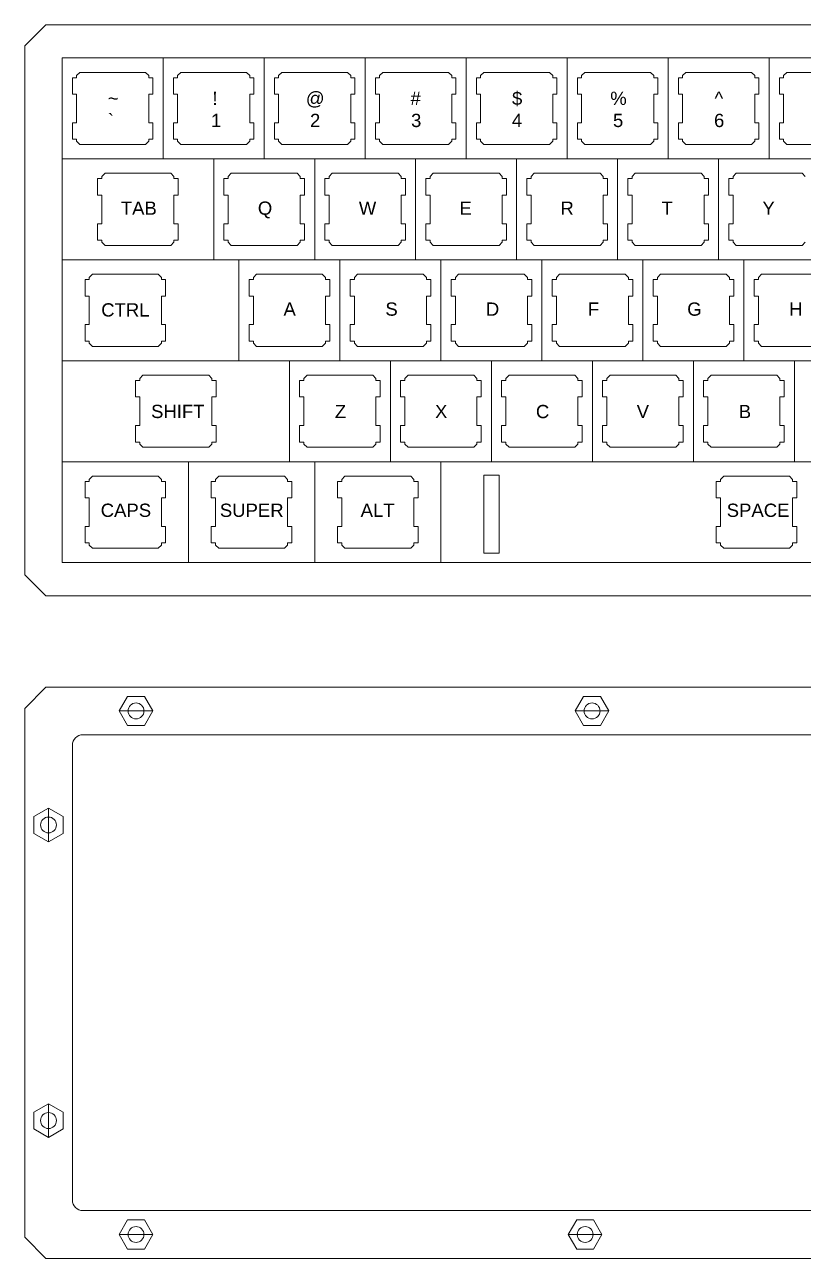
# Model space of a CAD drawing. Header units: millimetres. Extents: x -153 to 534, y -19 to 464.
# Drawn here: x 3.5 to 150.4, y 230.8 to 463.6 of the extents above; entities that cross this region are included whole.
import ezdxf

# ---------------------------------------------------------------- set-up
doc = ezdxf.new("R2010")
doc.units = ezdxf.units.MM
doc.header["$MEASUREMENT"] = 0
doc.layers.add('Keys', color=7, linetype='Continuous', lineweight=0, true_color=0x8a0002)
doc.layers.add('working path', color=250, linetype='Continuous')
doc.styles.get("Standard").update_dxf_attribs({"font": 'arial.ttf'})

msp = doc.modelspace()

# ---------------------------------------------------------------- linework, layer by layer
at = {"layer": 'Keys', "lineweight": 0}
for p, q in [((10.62, 457.28), (10.62, 362.03)), ((10.62, 457.28), (296.37, 457.28)), ((10.62, 457.28), (10.62, 438.23)), ((29.67, 457.28), (29.67, 438.23)), ((48.72, 457.28), (48.72, 438.23)), ((67.77, 457.28), (67.77, 438.23)), ((86.82, 457.28), (86.82, 438.23)), ((105.87, 457.28), (105.87, 438.23)), ((124.92, 457.28), (124.92, 438.23)), ((143.97, 457.28), (143.97, 438.23)), ((10.62, 438.23), (296.37, 438.23)), ((39.19, 438.23), (39.19, 419.18)), ((58.24, 438.23), (58.24, 419.18)), ((77.29, 438.23), (77.29, 419.18)), ((96.34, 438.23), (96.34, 419.18)), ((115.39, 438.23), (115.39, 419.18)), ((134.44, 438.23), (134.44, 419.18)), ((10.62, 419.18), (296.37, 419.18)), ((43.95, 419.18), (43.95, 400.13)), ((63, 419.18), (63, 400.13)), ((82.05, 419.18), (82.05, 400.13)), ((101.1, 419.18), (101.1, 400.13)), ((120.15, 419.18), (120.15, 400.13)), ((139.2, 419.18), (139.2, 400.13)), ((10.62, 400.13), (296.37, 400.13)), ((53.48, 400.13), (53.48, 381.08)), ((72.53, 400.13), (72.53, 381.08)), ((91.58, 400.13), (91.58, 381.08)), ((110.63, 400.13), (110.63, 381.08)), ((129.68, 400.13), (129.68, 381.08)), ((148.73, 400.13), (148.73, 381.08)), ((10.62, 381.08), (296.37, 381.08)), ((34.43, 381.08), (34.43, 362.03)), ((58.24, 381.08), (58.24, 362.03)), ((82.05, 381.08), (82.05, 362.03)), ((10.62, 362.03), (296.37, 362.03))]:
    msp.add_line(p, q, dxfattribs=at)
at = {"layer": 'working path', "color": 7, "lineweight": 0}
for p, q in [((3.54, 459.55), (7.54, 463.55)), ((7.54, 463.55), (380.4, 463.55)), ((3.54, 459.55), (3.54, 359.75)), ((13.34, 453.95), (13.94, 454.55)), ((13.94, 454.55), (26.34, 454.55)), ((26.94, 453.95), (26.34, 454.55)), ((32.39, 453.95), (32.99, 454.55)), ((32.99, 454.55), (45.39, 454.55)), ((45.99, 453.95), (45.39, 454.55)), ((51.44, 453.95), (52.04, 454.55)), ((52.04, 454.55), (64.44, 454.55)), ((65.04, 453.95), (64.44, 454.55)), ((70.49, 453.95), (71.09, 454.55)), ((71.09, 454.55), (83.49, 454.55)), ((84.09, 453.95), (83.49, 454.55)), ((89.54, 453.95), (90.14, 454.55)), ((90.14, 454.55), (102.54, 454.55)), ((103.14, 453.95), (102.54, 454.55)), ((108.59, 453.95), (109.19, 454.55)), ((109.19, 454.55), (121.59, 454.55)), ((122.19, 453.95), (121.59, 454.55)), ((127.64, 453.95), (128.24, 454.55)), ((128.24, 454.55), (140.64, 454.55)), ((141.24, 453.95), (140.64, 454.55)), ((146.69, 453.95), (147.29, 454.55)), ((147.29, 454.55), (159.69, 454.55)), ((12.54, 453.55), (12.54, 450.45)), ((12.54, 453.55), (13.34, 453.55)), ((13.34, 453.55), (13.34, 453.95)), ((26.94, 453.55), (26.94, 453.95)), ((27.74, 453.55), (26.94, 453.55)), ((27.74, 453.55), (27.74, 450.45)), ((31.59, 453.55), (31.59, 450.45)), ((31.59, 453.55), (32.39, 453.55)), ((32.39, 453.55), (32.39, 453.95)), ((45.99, 453.55), (45.99, 453.95)), ((46.79, 453.55), (45.99, 453.55)), ((46.79, 453.55), (46.79, 450.45)), ((50.64, 453.55), (50.64, 450.45)), ((50.64, 453.55), (51.44, 453.55)), ((51.44, 453.55), (51.44, 453.95)), ((65.04, 453.55), (65.04, 453.95)), ((65.84, 453.55), (65.04, 453.55)), ((65.84, 453.55), (65.84, 450.45)), ((69.69, 453.55), (69.69, 450.45)), ((69.69, 453.55), (70.49, 453.55)), ((70.49, 453.55), (70.49, 453.95)), ((84.09, 453.55), (84.09, 453.95)), ((84.89, 453.55), (84.09, 453.55)), ((84.89, 453.55), (84.89, 450.45)), ((88.74, 453.55), (88.74, 450.45)), ((88.74, 453.55), (89.54, 453.55)), ((89.54, 453.55), (89.54, 453.95)), ((103.14, 453.55), (103.14, 453.95)), ((103.94, 453.55), (103.14, 453.55)), ((103.94, 453.55), (103.94, 450.45)), ((107.79, 453.55), (107.79, 450.45)), ((107.79, 453.55), (108.59, 453.55)), ((108.59, 453.55), (108.59, 453.95)), ((122.19, 453.55), (122.19, 453.95)), ((122.99, 453.55), (122.19, 453.55)), ((122.99, 453.55), (122.99, 450.45)), ((126.84, 453.55), (126.84, 450.45)), ((126.84, 453.55), (127.64, 453.55)), ((127.64, 453.55), (127.64, 453.95)), ((141.24, 453.55), (141.24, 453.95)), ((142.04, 453.55), (141.24, 453.55)), ((142.04, 453.55), (142.04, 450.45)), ((145.89, 453.55), (145.89, 450.45)), ((145.89, 453.55), (146.69, 453.55)), ((146.69, 453.55), (146.69, 453.95)), ((13.34, 450.45), (12.54, 450.45)), ((13.34, 450.45), (13.34, 445.05)), ((26.94, 450.45), (26.94, 445.05)), ((26.94, 450.45), (27.74, 450.45)), ((32.39, 450.45), (31.59, 450.45)), ((32.39, 450.45), (32.39, 445.05)), ((45.99, 450.45), (45.99, 445.05)), ((45.99, 450.45), (46.79, 450.45)), ((51.44, 450.45), (50.64, 450.45)), ((51.44, 450.45), (51.44, 445.05)), ((65.04, 450.45), (65.04, 445.05)), ((65.04, 450.45), (65.84, 450.45)), ((70.49, 450.45), (69.69, 450.45)), ((70.49, 450.45), (70.49, 445.05)), ((84.09, 450.45), (84.09, 445.05)), ((84.09, 450.45), (84.89, 450.45)), ((89.54, 450.45), (88.74, 450.45)), ((89.54, 450.45), (89.54, 445.05)), ((103.14, 450.45), (103.14, 445.05)), ((103.14, 450.45), (103.94, 450.45)), ((108.59, 450.45), (107.79, 450.45)), ((108.59, 450.45), (108.59, 445.05)), ((122.19, 450.45), (122.19, 445.05)), ((122.19, 450.45), (122.99, 450.45)), ((127.64, 450.45), (126.84, 450.45)), ((127.64, 450.45), (127.64, 445.05)), ((141.24, 450.45), (141.24, 445.05)), ((141.24, 450.45), (142.04, 450.45)), ((146.69, 450.45), (145.89, 450.45)), ((146.69, 450.45), (146.69, 445.05)), ((12.54, 441.95), (12.54, 445.05)), ((13.34, 445.05), (12.54, 445.05)), ((26.94, 445.05), (27.74, 445.05)), ((27.74, 441.95), (27.74, 445.05)), ((31.59, 441.95), (31.59, 445.05)), ((32.39, 445.05), (31.59, 445.05)), ((45.99, 445.05), (46.79, 445.05)), ((46.79, 441.95), (46.79, 445.05)), ((50.64, 441.95), (50.64, 445.05)), ((51.44, 445.05), (50.64, 445.05)), ((65.04, 445.05), (65.84, 445.05)), ((65.84, 441.95), (65.84, 445.05)), ((69.69, 441.95), (69.69, 445.05)), ((70.49, 445.05), (69.69, 445.05)), ((84.09, 445.05), (84.89, 445.05)), ((84.89, 441.95), (84.89, 445.05)), ((88.74, 441.95), (88.74, 445.05)), ((89.54, 445.05), (88.74, 445.05)), ((103.14, 445.05), (103.94, 445.05)), ((103.94, 441.95), (103.94, 445.05)), ((107.79, 441.95), (107.79, 445.05)), ((108.59, 445.05), (107.79, 445.05)), ((122.19, 445.05), (122.99, 445.05)), ((122.99, 441.95), (122.99, 445.05)), ((126.84, 441.95), (126.84, 445.05)), ((127.64, 445.05), (126.84, 445.05)), ((141.24, 445.05), (142.04, 445.05)), ((142.04, 441.95), (142.04, 445.05)), ((145.89, 441.95), (145.89, 445.05)), ((146.69, 445.05), (145.89, 445.05)), ((12.54, 441.95), (13.34, 441.95)), ((13.34, 441.95), (13.34, 441.55)), ((13.34, 441.55), (13.94, 440.95)), ((13.94, 440.95), (26.34, 440.95)), ((26.94, 441.55), (26.34, 440.95)), ((27.74, 441.95), (26.94, 441.95)), ((26.94, 441.95), (26.94, 441.55)), ((31.59, 441.95), (32.39, 441.95)), ((32.39, 441.95), (32.39, 441.55)), ((32.39, 441.55), (32.99, 440.95)), ((32.99, 440.95), (45.39, 440.95)), ((45.99, 441.55), (45.39, 440.95)), ((46.79, 441.95), (45.99, 441.95)), ((45.99, 441.95), (45.99, 441.55)), ((50.64, 441.95), (51.44, 441.95)), ((51.44, 441.95), (51.44, 441.55)), ((51.44, 441.55), (52.04, 440.95)), ((52.04, 440.95), (64.44, 440.95)), ((65.04, 441.55), (64.44, 440.95)), ((65.84, 441.95), (65.04, 441.95)), ((65.04, 441.95), (65.04, 441.55)), ((69.69, 441.95), (70.49, 441.95)), ((70.49, 441.95), (70.49, 441.55)), ((70.49, 441.55), (71.09, 440.95)), ((71.09, 440.95), (83.49, 440.95)), ((84.09, 441.55), (83.49, 440.95)), ((84.89, 441.95), (84.09, 441.95)), ((84.09, 441.95), (84.09, 441.55)), ((88.74, 441.95), (89.54, 441.95)), ((89.54, 441.95), (89.54, 441.55)), ((89.54, 441.55), (90.14, 440.95)), ((90.14, 440.95), (102.54, 440.95)), ((103.14, 441.55), (102.54, 440.95)), ((103.94, 441.95), (103.14, 441.95)), ((103.14, 441.95), (103.14, 441.55)), ((107.79, 441.95), (108.59, 441.95)), ((108.59, 441.95), (108.59, 441.55)), ((108.59, 441.55), (109.19, 440.95)), ((109.19, 440.95), (121.59, 440.95)), ((122.19, 441.55), (121.59, 440.95)), ((122.99, 441.95), (122.19, 441.95)), ((122.19, 441.95), (122.19, 441.55)), ((126.84, 441.95), (127.64, 441.95)), ((127.64, 441.95), (127.64, 441.55)), ((127.64, 441.55), (128.24, 440.95)), ((128.24, 440.95), (140.64, 440.95)), ((141.24, 441.55), (140.64, 440.95)), ((142.04, 441.95), (141.24, 441.95)), ((141.24, 441.95), (141.24, 441.55)), ((145.89, 441.95), (146.69, 441.95)), ((146.69, 441.95), (146.69, 441.55)), ((146.69, 441.55), (147.29, 440.95)), ((147.29, 440.95), (159.69, 440.95)), ((18.1, 434.9), (18.7, 435.5)), ((18.7, 435.5), (31.1, 435.5)), ((31.7, 434.9), (31.1, 435.5)), ((41.92, 434.9), (42.52, 435.5)), ((42.52, 435.5), (54.92, 435.5)), ((55.52, 434.9), (54.92, 435.5)), ((60.97, 434.9), (61.57, 435.5)), ((61.57, 435.5), (73.97, 435.5)), ((74.57, 434.9), (73.97, 435.5)), ((80.02, 434.9), (80.62, 435.5)), ((80.62, 435.5), (93.02, 435.5)), ((93.62, 434.9), (93.02, 435.5)), ((99.07, 434.9), (99.67, 435.5)), ((99.67, 435.5), (112.07, 435.5)), ((112.67, 434.9), (112.07, 435.5)), ((118.12, 434.9), (118.72, 435.5)), ((118.72, 435.5), (131.12, 435.5)), ((131.72, 434.9), (131.12, 435.5)), ((137.17, 434.9), (137.77, 435.5)), ((137.77, 435.5), (150.17, 435.5)), ((150.77, 434.9), (150.17, 435.5)), ((17.3, 434.5), (17.3, 431.4)), ((17.3, 434.5), (18.1, 434.5)), ((18.1, 434.5), (18.1, 434.9)), ((31.7, 434.5), (31.7, 434.9)), ((32.5, 434.5), (31.7, 434.5)), ((32.5, 434.5), (32.5, 431.4)), ((41.12, 434.5), (41.12, 431.4)), ((41.12, 434.5), (41.92, 434.5)), ((41.92, 434.5), (41.92, 434.9)), ((55.52, 434.5), (55.52, 434.9)), ((56.32, 434.5), (55.52, 434.5)), ((56.32, 434.5), (56.32, 431.4)), ((60.17, 434.5), (60.17, 431.4)), ((60.17, 434.5), (60.97, 434.5)), ((60.97, 434.5), (60.97, 434.9)), ((74.57, 434.5), (74.57, 434.9)), ((75.37, 434.5), (74.57, 434.5)), ((75.37, 434.5), (75.37, 431.4)), ((79.22, 434.5), (79.22, 431.4)), ((79.22, 434.5), (80.02, 434.5)), ((80.02, 434.5), (80.02, 434.9)), ((93.62, 434.5), (93.62, 434.9)), ((94.42, 434.5), (93.62, 434.5)), ((94.42, 434.5), (94.42, 431.4)), ((98.27, 434.5), (98.27, 431.4)), ((98.27, 434.5), (99.07, 434.5)), ((99.07, 434.5), (99.07, 434.9)), ((112.67, 434.5), (112.67, 434.9)), ((113.47, 434.5), (112.67, 434.5)), ((113.47, 434.5), (113.47, 431.4)), ((117.32, 434.5), (117.32, 431.4)), ((117.32, 434.5), (118.12, 434.5)), ((118.12, 434.5), (118.12, 434.9)), ((131.72, 434.5), (131.72, 434.9)), ((132.52, 434.5), (131.72, 434.5)), ((132.52, 434.5), (132.52, 431.4)), ((136.37, 434.5), (136.37, 431.4)), ((136.37, 434.5), (137.17, 434.5)), ((137.17, 434.5), (137.17, 434.9)), ((18.1, 431.4), (17.3, 431.4)), ((18.1, 431.4), (18.1, 426)), ((31.7, 431.4), (31.7, 426)), ((31.7, 431.4), (32.5, 431.4)), ((41.92, 431.4), (41.12, 431.4)), ((41.92, 431.4), (41.92, 426)), ((55.52, 431.4), (55.52, 426)), ((55.52, 431.4), (56.32, 431.4)), ((60.97, 431.4), (60.17, 431.4)), ((60.97, 431.4), (60.97, 426)), ((74.57, 431.4), (74.57, 426)), ((74.57, 431.4), (75.37, 431.4)), ((80.02, 431.4), (79.22, 431.4)), ((80.02, 431.4), (80.02, 426)), ((93.62, 431.4), (93.62, 426)), ((93.62, 431.4), (94.42, 431.4)), ((99.07, 431.4), (98.27, 431.4)), ((99.07, 431.4), (99.07, 426)), ((112.67, 431.4), (112.67, 426)), ((112.67, 431.4), (113.47, 431.4)), ((118.12, 431.4), (117.32, 431.4)), ((118.12, 431.4), (118.12, 426)), ((131.72, 431.4), (131.72, 426)), ((131.72, 431.4), (132.52, 431.4)), ((137.17, 431.4), (136.37, 431.4)), ((137.17, 431.4), (137.17, 426)), ((17.3, 422.9), (17.3, 426)), ((18.1, 426), (17.3, 426)), ((31.7, 426), (32.5, 426)), ((32.5, 422.9), (32.5, 426)), ((41.12, 422.9), (41.12, 426)), ((41.92, 426), (41.12, 426)), ((55.52, 426), (56.32, 426)), ((56.32, 422.9), (56.32, 426)), ((60.17, 422.9), (60.17, 426)), ((60.97, 426), (60.17, 426)), ((74.57, 426), (75.37, 426)), ((75.37, 422.9), (75.37, 426)), ((79.22, 422.9), (79.22, 426)), ((80.02, 426), (79.22, 426)), ((93.62, 426), (94.42, 426)), ((94.42, 422.9), (94.42, 426)), ((98.27, 422.9), (98.27, 426)), ((99.07, 426), (98.27, 426)), ((112.67, 426), (113.47, 426)), ((113.47, 422.9), (113.47, 426)), ((117.32, 422.9), (117.32, 426)), ((118.12, 426), (117.32, 426)), ((131.72, 426), (132.52, 426)), ((132.52, 422.9), (132.52, 426)), ((136.37, 422.9), (136.37, 426)), ((137.17, 426), (136.37, 426)), ((17.3, 422.9), (18.1, 422.9)), ((18.1, 422.9), (18.1, 422.5)), ((18.1, 422.5), (18.7, 421.9)), ((18.7, 421.9), (31.1, 421.9)), ((31.7, 422.5), (31.1, 421.9)), ((32.5, 422.9), (31.7, 422.9)), ((31.7, 422.9), (31.7, 422.5)), ((41.12, 422.9), (41.92, 422.9)), ((41.92, 422.9), (41.92, 422.5)), ((41.92, 422.5), (42.52, 421.9)), ((42.52, 421.9), (54.92, 421.9)), ((55.52, 422.5), (54.92, 421.9)), ((56.32, 422.9), (55.52, 422.9)), ((55.52, 422.9), (55.52, 422.5)), ((60.17, 422.9), (60.97, 422.9)), ((60.97, 422.9), (60.97, 422.5)), ((60.97, 422.5), (61.57, 421.9)), ((61.57, 421.9), (73.97, 421.9)), ((74.57, 422.5), (73.97, 421.9)), ((75.37, 422.9), (74.57, 422.9)), ((74.57, 422.9), (74.57, 422.5)), ((79.22, 422.9), (80.02, 422.9)), ((80.02, 422.9), (80.02, 422.5)), ((80.02, 422.5), (80.62, 421.9)), ((80.62, 421.9), (93.02, 421.9)), ((93.62, 422.5), (93.02, 421.9)), ((94.42, 422.9), (93.62, 422.9)), ((93.62, 422.9), (93.62, 422.5)), ((98.27, 422.9), (99.07, 422.9)), ((99.07, 422.9), (99.07, 422.5)), ((99.07, 422.5), (99.67, 421.9)), ((99.67, 421.9), (112.07, 421.9)), ((112.67, 422.5), (112.07, 421.9)), ((113.47, 422.9), (112.67, 422.9)), ((112.67, 422.9), (112.67, 422.5)), ((117.32, 422.9), (118.12, 422.9)), ((118.12, 422.9), (118.12, 422.5)), ((118.12, 422.5), (118.72, 421.9)), ((118.72, 421.9), (131.12, 421.9)), ((131.72, 422.5), (131.12, 421.9)), ((132.52, 422.9), (131.72, 422.9)), ((131.72, 422.9), (131.72, 422.5)), ((136.37, 422.9), (137.17, 422.9)), ((137.17, 422.9), (137.17, 422.5)), ((137.17, 422.5), (137.77, 421.9)), ((137.77, 421.9), (150.17, 421.9)), ((150.77, 422.5), (150.17, 421.9)), ((14.92, 415.45), (14.92, 412.35)), ((14.92, 415.45), (15.72, 415.45)), ((15.72, 415.85), (16.32, 416.45)), ((15.72, 415.45), (15.72, 415.85)), ((16.32, 416.45), (28.72, 416.45)), ((29.32, 415.85), (28.72, 416.45)), ((29.32, 415.45), (29.32, 415.85)), ((30.12, 415.45), (29.32, 415.45)), ((30.12, 415.45), (30.12, 412.35)), ((45.88, 415.45), (45.88, 412.35)), ((45.88, 415.45), (46.68, 415.45)), ((46.68, 415.85), (47.28, 416.45)), ((46.68, 415.45), (46.68, 415.85)), ((47.28, 416.45), (59.68, 416.45)), ((60.28, 415.85), (59.68, 416.45)), ((60.28, 415.45), (60.28, 415.85)), ((61.08, 415.45), (60.28, 415.45)), ((61.08, 415.45), (61.08, 412.35)), ((64.93, 415.45), (64.93, 412.35)), ((64.93, 415.45), (65.73, 415.45)), ((65.73, 415.85), (66.33, 416.45)), ((65.73, 415.45), (65.73, 415.85)), ((66.33, 416.45), (78.73, 416.45)), ((79.33, 415.85), (78.73, 416.45)), ((79.33, 415.45), (79.33, 415.85)), ((80.13, 415.45), (79.33, 415.45)), ((80.13, 415.45), (80.13, 412.35)), ((83.98, 415.45), (83.98, 412.35)), ((83.98, 415.45), (84.78, 415.45)), ((84.78, 415.85), (85.38, 416.45)), ((84.78, 415.45), (84.78, 415.85)), ((85.38, 416.45), (97.78, 416.45)), ((98.38, 415.85), (97.78, 416.45)), ((98.38, 415.45), (98.38, 415.85)), ((99.18, 415.45), (98.38, 415.45)), ((99.18, 415.45), (99.18, 412.35)), ((103.03, 415.45), (103.03, 412.35)), ((103.03, 415.45), (103.83, 415.45)), ((103.83, 415.85), (104.43, 416.45)), ((103.83, 415.45), (103.83, 415.85)), ((104.43, 416.45), (116.83, 416.45)), ((117.43, 415.85), (116.83, 416.45)), ((117.43, 415.45), (117.43, 415.85)), ((118.23, 415.45), (117.43, 415.45)), ((118.23, 415.45), (118.23, 412.35)), ((122.08, 415.45), (122.08, 412.35)), ((122.08, 415.45), (122.88, 415.45)), ((122.88, 415.85), (123.48, 416.45)), ((122.88, 415.45), (122.88, 415.85)), ((123.48, 416.45), (135.88, 416.45)), ((136.48, 415.85), (135.88, 416.45)), ((136.48, 415.45), (136.48, 415.85)), ((137.28, 415.45), (136.48, 415.45)), ((137.28, 415.45), (137.28, 412.35)), ((141.13, 415.45), (141.13, 412.35)), ((141.13, 415.45), (141.93, 415.45)), ((141.93, 415.85), (142.53, 416.45)), ((141.93, 415.45), (141.93, 415.85)), ((142.53, 416.45), (154.93, 416.45)), ((15.72, 412.35), (14.92, 412.35)), ((15.72, 412.35), (15.72, 406.95)), ((29.32, 412.35), (29.32, 406.95)), ((29.32, 412.35), (30.12, 412.35)), ((46.68, 412.35), (45.88, 412.35)), ((46.68, 412.35), (46.68, 406.95)), ((60.28, 412.35), (60.28, 406.95)), ((60.28, 412.35), (61.08, 412.35)), ((65.73, 412.35), (64.93, 412.35)), ((65.73, 412.35), (65.73, 406.95)), ((79.33, 412.35), (79.33, 406.95)), ((79.33, 412.35), (80.13, 412.35)), ((84.78, 412.35), (83.98, 412.35)), ((84.78, 412.35), (84.78, 406.95)), ((98.38, 412.35), (98.38, 406.95)), ((98.38, 412.35), (99.18, 412.35)), ((103.83, 412.35), (103.03, 412.35)), ((103.83, 412.35), (103.83, 406.95)), ((117.43, 412.35), (117.43, 406.95)), ((117.43, 412.35), (118.23, 412.35)), ((122.88, 412.35), (122.08, 412.35)), ((122.88, 412.35), (122.88, 406.95)), ((136.48, 412.35), (136.48, 406.95)), ((136.48, 412.35), (137.28, 412.35)), ((141.93, 412.35), (141.13, 412.35)), ((141.93, 412.35), (141.93, 406.95)), ((14.92, 403.85), (14.92, 406.95)), ((15.72, 406.95), (14.92, 406.95)), ((29.32, 406.95), (30.12, 406.95)), ((30.12, 403.85), (30.12, 406.95)), ((45.88, 403.85), (45.88, 406.95)), ((46.68, 406.95), (45.88, 406.95)), ((60.28, 406.95), (61.08, 406.95)), ((61.08, 403.85), (61.08, 406.95)), ((64.93, 403.85), (64.93, 406.95)), ((65.73, 406.95), (64.93, 406.95)), ((79.33, 406.95), (80.13, 406.95)), ((80.13, 403.85), (80.13, 406.95)), ((83.98, 403.85), (83.98, 406.95)), ((84.78, 406.95), (83.98, 406.95)), ((98.38, 406.95), (99.18, 406.95)), ((99.18, 403.85), (99.18, 406.95)), ((103.03, 403.85), (103.03, 406.95)), ((103.83, 406.95), (103.03, 406.95)), ((117.43, 406.95), (118.23, 406.95)), ((118.23, 403.85), (118.23, 406.95)), ((122.08, 403.85), (122.08, 406.95)), ((122.88, 406.95), (122.08, 406.95)), ((136.48, 406.95), (137.28, 406.95)), ((137.28, 403.85), (137.28, 406.95)), ((141.13, 403.85), (141.13, 406.95)), ((141.93, 406.95), (141.13, 406.95)), ((14.92, 403.85), (15.72, 403.85)), ((15.72, 403.85), (15.72, 403.45)), ((15.72, 403.45), (16.32, 402.85)), ((16.32, 402.85), (28.72, 402.85)), ((29.32, 403.45), (28.72, 402.85)), ((30.12, 403.85), (29.32, 403.85)), ((29.32, 403.85), (29.32, 403.45)), ((45.88, 403.85), (46.68, 403.85)), ((46.68, 403.85), (46.68, 403.45)), ((46.68, 403.45), (47.28, 402.85)), ((47.28, 402.85), (59.68, 402.85)), ((60.28, 403.45), (59.68, 402.85)), ((61.08, 403.85), (60.28, 403.85)), ((60.28, 403.85), (60.28, 403.45)), ((64.93, 403.85), (65.73, 403.85)), ((65.73, 403.85), (65.73, 403.45)), ((65.73, 403.45), (66.33, 402.85)), ((66.33, 402.85), (78.73, 402.85)), ((79.33, 403.45), (78.73, 402.85)), ((80.13, 403.85), (79.33, 403.85)), ((79.33, 403.85), (79.33, 403.45)), ((83.98, 403.85), (84.78, 403.85)), ((84.78, 403.85), (84.78, 403.45)), ((84.78, 403.45), (85.38, 402.85)), ((85.38, 402.85), (97.78, 402.85)), ((98.38, 403.45), (97.78, 402.85)), ((99.18, 403.85), (98.38, 403.85)), ((98.38, 403.85), (98.38, 403.45)), ((103.03, 403.85), (103.83, 403.85)), ((103.83, 403.85), (103.83, 403.45)), ((103.83, 403.45), (104.43, 402.85)), ((104.43, 402.85), (116.83, 402.85)), ((117.43, 403.45), (116.83, 402.85)), ((118.23, 403.85), (117.43, 403.85)), ((117.43, 403.85), (117.43, 403.45)), ((122.08, 403.85), (122.88, 403.85)), ((122.88, 403.85), (122.88, 403.45)), ((122.88, 403.45), (123.48, 402.85)), ((123.48, 402.85), (135.88, 402.85)), ((136.48, 403.45), (135.88, 402.85)), ((137.28, 403.85), (136.48, 403.85)), ((136.48, 403.85), (136.48, 403.45)), ((141.13, 403.85), (141.93, 403.85)), ((141.93, 403.85), (141.93, 403.45)), ((141.93, 403.45), (142.53, 402.85)), ((142.53, 402.85), (154.93, 402.85)), ((24.45, 396.4), (24.45, 393.3)), ((24.45, 396.4), (25.25, 396.4)), ((25.25, 396.8), (25.85, 397.4)), ((25.25, 396.4), (25.25, 396.8)), ((25.85, 397.4), (38.25, 397.4)), ((38.85, 396.8), (38.25, 397.4)), ((38.85, 396.8), (38.85, 396.4)), ((39.65, 396.4), (38.85, 396.4)), ((39.65, 396.4), (39.65, 393.3)), ((55.4, 396.4), (55.4, 393.3)), ((55.4, 396.4), (56.2, 396.4)), ((56.2, 396.8), (56.8, 397.4)), ((56.2, 396.4), (56.2, 396.8)), ((56.8, 397.4), (69.2, 397.4)), ((69.8, 396.8), (69.2, 397.4)), ((69.8, 396.4), (69.8, 396.8)), ((70.6, 396.4), (69.8, 396.4)), ((70.6, 396.4), (70.6, 393.3)), ((74.45, 396.4), (74.45, 393.3)), ((74.45, 396.4), (75.25, 396.4)), ((75.25, 396.8), (75.85, 397.4)), ((75.25, 396.4), (75.25, 396.8)), ((75.85, 397.4), (88.25, 397.4)), ((88.85, 396.8), (88.25, 397.4)), ((88.85, 396.4), (88.85, 396.8)), ((89.65, 396.4), (88.85, 396.4)), ((89.65, 396.4), (89.65, 393.3)), ((93.5, 396.4), (93.5, 393.3)), ((93.5, 396.4), (94.3, 396.4)), ((94.3, 396.8), (94.9, 397.4)), ((94.3, 396.4), (94.3, 396.8)), ((94.9, 397.4), (107.3, 397.4)), ((107.9, 396.8), (107.3, 397.4)), ((107.9, 396.4), (107.9, 396.8)), ((108.7, 396.4), (107.9, 396.4)), ((108.7, 396.4), (108.7, 393.3)), ((112.55, 396.4), (112.55, 393.3)), ((112.55, 396.4), (113.35, 396.4)), ((113.35, 396.8), (113.95, 397.4)), ((113.35, 396.4), (113.35, 396.8)), ((113.95, 397.4), (126.35, 397.4)), ((126.95, 396.8), (126.35, 397.4)), ((126.95, 396.4), (126.95, 396.8)), ((127.75, 396.4), (126.95, 396.4)), ((127.75, 396.4), (127.75, 393.3)), ((131.6, 396.4), (131.6, 393.3)), ((131.6, 396.4), (132.4, 396.4)), ((132.4, 396.8), (133, 397.4)), ((132.4, 396.4), (132.4, 396.8)), ((133, 397.4), (145.4, 397.4)), ((146, 396.8), (145.4, 397.4)), ((146, 396.4), (146, 396.8)), ((146.8, 396.4), (146, 396.4)), ((146.8, 396.4), (146.8, 393.3)), ((25.25, 393.3), (24.45, 393.3)), ((25.25, 393.3), (25.25, 387.9)), ((38.85, 393.3), (38.85, 387.9)), ((38.85, 393.3), (39.65, 393.3)), ((56.2, 393.3), (55.4, 393.3)), ((56.2, 393.3), (56.2, 387.9)), ((69.8, 393.3), (69.8, 387.9)), ((69.8, 393.3), (70.6, 393.3)), ((75.25, 393.3), (74.45, 393.3)), ((75.25, 393.3), (75.25, 387.9)), ((88.85, 393.3), (88.85, 387.9)), ((88.85, 393.3), (89.65, 393.3)), ((94.3, 393.3), (93.5, 393.3)), ((94.3, 393.3), (94.3, 387.9)), ((107.9, 393.3), (107.9, 387.9)), ((107.9, 393.3), (108.7, 393.3)), ((113.35, 393.3), (112.55, 393.3)), ((113.35, 393.3), (113.35, 387.9)), ((126.95, 393.3), (126.95, 387.9)), ((126.95, 393.3), (127.75, 393.3)), ((132.4, 393.3), (131.6, 393.3)), ((132.4, 393.3), (132.4, 387.9)), ((146, 393.3), (146, 387.9)), ((146, 393.3), (146.8, 393.3)), ((24.45, 384.8), (24.45, 387.9)), ((25.25, 387.9), (24.45, 387.9)), ((38.85, 387.9), (39.65, 387.9)), ((39.65, 384.8), (39.65, 387.9)), ((55.4, 384.8), (55.4, 387.9)), ((56.2, 387.9), (55.4, 387.9)), ((69.8, 387.9), (70.6, 387.9)), ((70.6, 384.8), (70.6, 387.9)), ((74.45, 384.8), (74.45, 387.9)), ((75.25, 387.9), (74.45, 387.9)), ((88.85, 387.9), (89.65, 387.9)), ((89.65, 384.8), (89.65, 387.9)), ((93.5, 384.8), (93.5, 387.9)), ((94.3, 387.9), (93.5, 387.9)), ((107.9, 387.9), (108.7, 387.9)), ((108.7, 384.8), (108.7, 387.9)), ((112.55, 384.8), (112.55, 387.9)), ((113.35, 387.9), (112.55, 387.9)), ((126.95, 387.9), (127.75, 387.9)), ((127.75, 384.8), (127.75, 387.9)), ((131.6, 384.8), (131.6, 387.9)), ((132.4, 387.9), (131.6, 387.9)), ((146, 387.9), (146.8, 387.9)), ((146.8, 384.8), (146.8, 387.9)), ((24.45, 384.8), (25.25, 384.8)), ((25.25, 384.8), (25.25, 384.4)), ((25.25, 384.4), (25.85, 383.8)), ((38.85, 384.4), (38.25, 383.8)), ((38.85, 384.8), (38.85, 384.4)), ((39.65, 384.8), (38.85, 384.8)), ((55.4, 384.8), (56.2, 384.8)), ((56.2, 384.8), (56.2, 384.4)), ((56.2, 384.4), (56.8, 383.8)), ((69.8, 384.4), (69.2, 383.8)), ((70.6, 384.8), (69.8, 384.8)), ((69.8, 384.8), (69.8, 384.4)), ((74.45, 384.8), (75.25, 384.8)), ((75.25, 384.8), (75.25, 384.4)), ((75.25, 384.4), (75.85, 383.8)), ((88.85, 384.4), (88.25, 383.8)), ((89.65, 384.8), (88.85, 384.8)), ((88.85, 384.8), (88.85, 384.4)), ((93.5, 384.8), (94.3, 384.8)), ((94.3, 384.8), (94.3, 384.4)), ((94.3, 384.4), (94.9, 383.8)), ((107.9, 384.4), (107.3, 383.8)), ((108.7, 384.8), (107.9, 384.8)), ((107.9, 384.8), (107.9, 384.4)), ((112.55, 384.8), (113.35, 384.8)), ((113.35, 384.8), (113.35, 384.4)), ((113.35, 384.4), (113.95, 383.8)), ((126.95, 384.4), (126.35, 383.8)), ((127.75, 384.8), (126.95, 384.8)), ((126.95, 384.8), (126.95, 384.4)), ((131.6, 384.8), (132.4, 384.8)), ((132.4, 384.8), (132.4, 384.4)), ((132.4, 384.4), (133, 383.8)), ((146, 384.4), (145.4, 383.8)), ((146.8, 384.8), (146, 384.8)), ((146, 384.8), (146, 384.4)), ((25.85, 383.8), (38.25, 383.8)), ((56.8, 383.8), (69.2, 383.8)), ((75.85, 383.8), (88.25, 383.8)), ((94.9, 383.8), (107.3, 383.8)), ((113.95, 383.8), (126.35, 383.8)), ((133, 383.8), (145.4, 383.8)), ((14.92, 377.35), (14.92, 374.25)), ((14.92, 377.35), (15.72, 377.35)), ((15.72, 377.75), (16.32, 378.35)), ((15.72, 377.35), (15.72, 377.75)), ((16.32, 378.35), (28.72, 378.35)), ((29.32, 377.75), (28.72, 378.35)), ((29.32, 377.35), (29.32, 377.75)), ((30.12, 377.35), (29.32, 377.35)), ((30.12, 377.35), (30.12, 374.25)), ((38.74, 377.35), (38.74, 374.25)), ((38.74, 377.35), (39.54, 377.35)), ((39.54, 377.75), (40.14, 378.35)), ((39.54, 377.35), (39.54, 377.75)), ((40.14, 378.35), (52.54, 378.35)), ((53.14, 377.75), (52.54, 378.35)), ((53.14, 377.35), (53.14, 377.75)), ((53.94, 377.35), (53.14, 377.35)), ((53.94, 377.35), (53.94, 374.25)), ((62.55, 377.35), (62.55, 374.25)), ((62.55, 377.35), (63.35, 377.35)), ((63.35, 377.75), (63.95, 378.35)), ((63.35, 377.35), (63.35, 377.75)), ((63.95, 378.35), (76.35, 378.35)), ((76.95, 377.75), (76.35, 378.35)), ((76.95, 377.35), (76.95, 377.75)), ((77.75, 377.35), (76.95, 377.35)), ((77.75, 377.35), (77.75, 374.25)), ((90.14, 363.8), (90.14, 378.55)), ((90.14, 378.55), (93.04, 378.55)), ((93.04, 363.8), (93.04, 378.55)), ((133.99, 377.35), (133.99, 374.25)), ((133.99, 377.35), (134.79, 377.35)), ((134.79, 377.75), (135.39, 378.35)), ((134.79, 377.35), (134.79, 377.75)), ((135.39, 378.35), (147.79, 378.35)), ((148.39, 377.75), (147.79, 378.35)), ((148.39, 377.75), (148.39, 377.35)), ((149.19, 377.35), (148.39, 377.35)), ((149.19, 377.35), (149.19, 374.25)), ((15.72, 374.25), (14.92, 374.25)), ((15.72, 374.25), (15.72, 368.85)), ((29.32, 374.25), (29.32, 368.85)), ((29.32, 374.25), (30.12, 374.25)), ((39.54, 374.25), (38.74, 374.25)), ((39.54, 374.25), (39.54, 368.85)), ((53.14, 374.25), (53.14, 368.85)), ((53.14, 374.25), (53.94, 374.25)), ((63.35, 374.25), (62.55, 374.25)), ((63.35, 374.25), (63.35, 368.85)), ((76.95, 374.25), (76.95, 368.85)), ((76.95, 374.25), (77.75, 374.25)), ((134.79, 374.25), (133.99, 374.25)), ((134.79, 374.25), (134.79, 368.85)), ((148.39, 374.25), (148.39, 368.85)), ((148.39, 374.25), (149.19, 374.25)), ((14.92, 365.75), (14.92, 368.85)), ((15.72, 368.85), (14.92, 368.85)), ((29.32, 368.85), (30.12, 368.85)), ((30.12, 365.75), (30.12, 368.85)), ((38.74, 365.75), (38.74, 368.85)), ((39.54, 368.85), (38.74, 368.85)), ((53.14, 368.85), (53.94, 368.85)), ((53.94, 365.75), (53.94, 368.85)), ((62.55, 365.75), (62.55, 368.85)), ((63.35, 368.85), (62.55, 368.85)), ((76.95, 368.85), (77.75, 368.85)), ((77.75, 365.75), (77.75, 368.85)), ((133.99, 365.75), (133.99, 368.85)), ((134.79, 368.85), (133.99, 368.85)), ((148.39, 368.85), (149.19, 368.85)), ((149.19, 365.75), (149.19, 368.85)), ((14.92, 365.75), (15.72, 365.75)), ((15.72, 365.75), (15.72, 365.35)), ((30.12, 365.75), (29.32, 365.75)), ((29.32, 365.75), (29.32, 365.35)), ((38.74, 365.75), (39.54, 365.75)), ((39.54, 365.75), (39.54, 365.35)), ((53.94, 365.75), (53.14, 365.75)), ((53.14, 365.75), (53.14, 365.35)), ((62.55, 365.75), (63.35, 365.75)), ((63.35, 365.75), (63.35, 365.35)), ((77.75, 365.75), (76.95, 365.75)), ((76.95, 365.75), (76.95, 365.35)), ((133.99, 365.75), (134.79, 365.75)), ((134.79, 365.75), (134.79, 365.35)), ((148.39, 365.75), (148.39, 365.35)), ((149.19, 365.75), (148.39, 365.75)), ((15.72, 365.35), (16.32, 364.75)), ((16.32, 364.75), (28.72, 364.75)), ((29.32, 365.35), (28.72, 364.75)), ((39.54, 365.35), (40.14, 364.75)), ((40.14, 364.75), (52.54, 364.75)), ((53.14, 365.35), (52.54, 364.75)), ((63.35, 365.35), (63.95, 364.75)), ((63.95, 364.75), (76.35, 364.75)), ((76.95, 365.35), (76.35, 364.75)), ((90.14, 363.8), (93.04, 363.8)), ((134.79, 365.35), (135.39, 364.75)), ((135.39, 364.75), (147.79, 364.75)), ((148.39, 365.35), (147.79, 364.75)), ((7.54, 355.75), (3.54, 359.75)), ((7.54, 355.75), (380.4, 355.75)), ((3.54, 334.53), (7.54, 338.53)), ((7.54, 338.55), (291.59, 338.55)), ((21.37, 334.05), (22.95, 336.8)), ((22.95, 336.8), (26.13, 336.8)), ((26.13, 336.8), (27.72, 334.05)), ((107.38, 334.05), (108.97, 336.8)), ((108.97, 336.8), (112.15, 336.8)), ((112.15, 336.8), (113.73, 334.05)), ((3.54, 334.53), (3.54, 234.75)), ((22.95, 331.3), (21.37, 334.05)), ((21.37, 334.05), (27.72, 334.05)), ((27.72, 334.05), (26.13, 331.3)), ((108.97, 331.3), (107.38, 334.05)), ((107.38, 334.05), (113.73, 334.05)), ((113.73, 334.05), (112.15, 331.3)), ((26.13, 331.3), (22.95, 331.3)), ((112.15, 331.3), (108.97, 331.3)), ((291.59, 329.55), (14.54, 329.55)), ((12.54, 327.55), (12.54, 241.75)), ((5.29, 314.12), (8.04, 315.71)), ((8.04, 315.71), (10.79, 314.12)), ((8.04, 315.71), (8.04, 309.36)), ((5.29, 310.95), (5.29, 314.12)), ((10.79, 314.12), (10.79, 310.95)), ((8.04, 309.36), (5.29, 310.95)), ((10.79, 310.95), (8.04, 309.36)), ((5.29, 258.34), (8.04, 259.93)), ((8.04, 259.93), (10.79, 258.34)), ((8.04, 259.93), (8.04, 253.58)), ((5.29, 255.17), (5.29, 258.34)), ((10.79, 258.34), (10.79, 255.17)), ((8.04, 253.58), (5.29, 255.17)), ((10.79, 255.17), (8.04, 253.58)), ((14.54, 239.75), (373.4, 239.75)), ((21.37, 235.25), (22.95, 238)), ((22.95, 238), (26.13, 238)), ((26.13, 238), (27.72, 235.25)), ((106.08, 235.25), (107.67, 238)), ((107.67, 238), (110.84, 238)), ((110.84, 238), (112.43, 235.25)), ((22.95, 232.5), (21.37, 235.25)), ((21.37, 235.25), (27.72, 235.25)), ((27.72, 235.25), (26.13, 232.5)), ((107.67, 232.5), (106.08, 235.25)), ((106.08, 235.25), (112.43, 235.25)), ((112.43, 235.25), (110.84, 232.5)), ((3.54, 234.75), (7.54, 230.75)), ((7.54, 230.75), (380.4, 230.75)), ((26.13, 232.5), (22.95, 232.5)), ((110.84, 232.5), (107.67, 232.5))]:
    msp.add_line(p, q, dxfattribs=at)
for centre in [(24.54, 334.05), (110.56, 334.05), (8.04, 312.53), (8.04, 256.75), (24.54, 235.25), (109.26, 235.25)]:
    msp.add_circle(centre, 1.5, dxfattribs=at)
for centre, start, end in [((14.54, 327.55), 90, 180), ((14.54, 241.75), 180, 270)]:
    msp.add_arc(centre, 2, start, end, dxfattribs=at)

# ---------------------------------------------------------------- texts
at = {"layer": 'Keys', "lineweight": 0, "char_height": 2.5, "attachment_point": 1}
for s, width, heights, insert in [('~\\P`', 3.0817, [0], (19.22, 450.9)), ('\\pi1.3507;!\\P\\pi1.0804;1', 3.0817, [0], (37.6, 450.9)), ('\\pi-0.074113;@\\P\\pi0.71289;2', 3.0817, [0], (56.65, 450.9)), ('\\pi0.60972;#\\P\\pi0.72227;3', 3.0817, [0], (75.7, 450.9)), ('\\pi0.71375;$\\P\\pi0.67623;4', 3.0817, [0], (94.75, 450.9)), ('\\pi0.19703;%\\P\\pi0.71204;5', 3.0817, [0], (113.8, 450.9)), ('\\pi0.81351;^ \\P\\pi0.71545;6', 3.0817, [0], (132.85, 450.9)), ('\\pi-0.74962;TAB', 5.0253, [0], (22.42, 430.18)), ('Q', 5.0253, [0], (47.52, 430.18)), ('W', 5.0253, [0], (66.57, 430.18)), ('E', 5.0253, [0], (85.55, 430.18)), ('R', 5.0253, [0], (104.6, 430.18)), ('T', 5.0253, [0], (123.65, 430.18)), ('Y', 5.0253, [0], (142.7, 430.18)), ('\\pi-0.31495;CTRL', 8.1917, [0], (18.29, 410.98)), ('\\pi0.2674;A', 2.8694, [0], (52.09, 411.13)), ('\\pi0.43963;S', 2.8694, [0], (71.14, 411.13)), ('\\pi0.40126;D', 2.8694, [0], (90.13, 411.13)), ('\\pi0.59141;F', 2.8694, [0], (109.18, 411.13)), ('\\pi0.27848;G', 2.8694, [0], (128.23, 411.13)), ('\\pi0.45413;H', 2.8694, [0], (147.28, 411.13)), ('SHIFT', 9.2965, [0], (27.38, 391.82)), ('\\pi4.286;Z', 10.5486, [2.5], (57.76, 391.8)), ('\\pi4.1283;X', 10.5486, [2.5], (76.81, 391.8)), ('\\pi4.1692;C', 10.5486, [2.5], (95.8, 391.8)), ('\\pi4.1309;V', 10.5486, [2.5], (114.85, 391.8)), ('\\pi4.3304;B', 10.5486, [2.5], (133.9, 391.8)), ('\\pi0.48138;CAPS', 10.1169, [0], (17.4, 373.17)), ('\\pi-0.85729;SUPER', 10.1169, [0], (41.21, 373.17)), ('\\pi1.8908;ALT', 10.1169, [0], (65.02, 373.17)), ('\\pi-0.68932;SPACE', 10.1169, [0], (136.65, 373.17))]:
    msp.add_mtext_dynamic_manual_height_columns(s, width=width, gutter_width=12.5, heights=heights, dxfattribs=dict(at, insert=insert))

doc.saveas('drawing.dxf')
